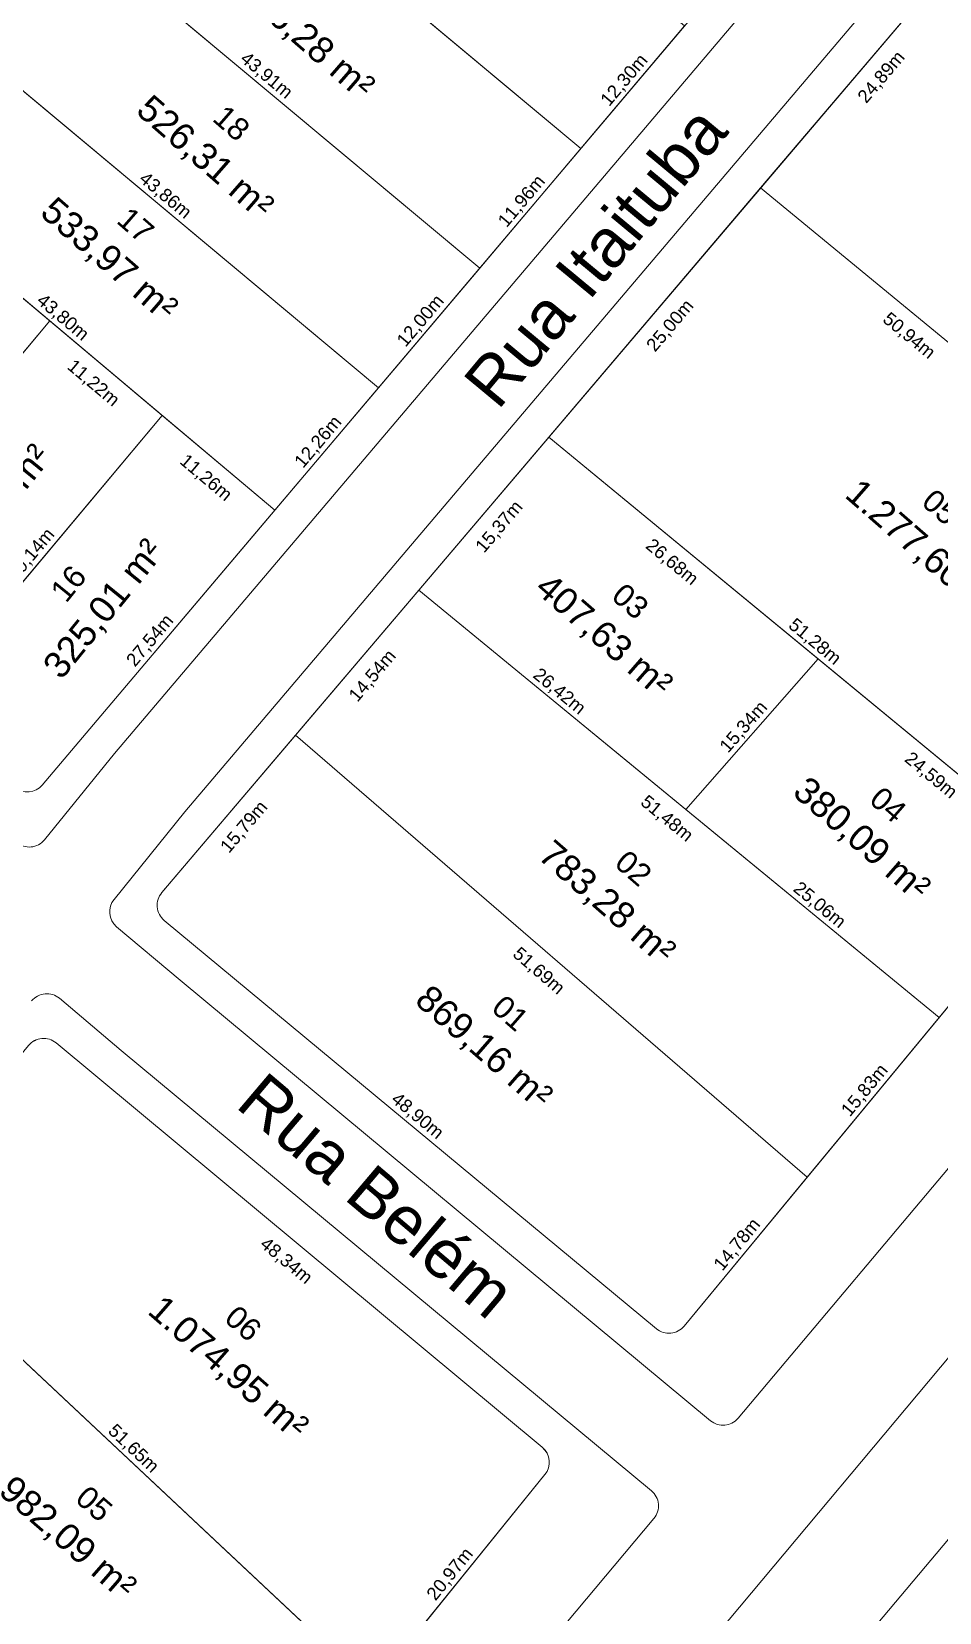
# Model space of a CAD drawing. Header units: metres. Extents: x 3808 to 8215, y 2374 to 6187.
# Drawn here: x 5464.9 to 5534.3, y 3003.1 to 3124 of the extents above; entities that cross this region are included whole.
import ezdxf
from ezdxf.enums import TextEntityAlignment as Align

# ---------------------------------------------------------------- set-up
doc = ezdxf.new("R2010")
doc.units = ezdxf.units.M
for name, color, linetype in [('0 - MEIO FIO 2', 251, 'Continuous'), ('Areas Lotes', 1, 'Continuous'), ('Calçada', 8, 'Continuous'), ('COTAS', 7, 'Continuous'), ('Lote', 7, 'Continuous'), ('Nome das Ruas', 7, 'Continuous'), ('Nº Lote', 7, 'Continuous'), ('quadras', 7, 'Continuous'), ('vista', 7, 'Continuous')]:
    doc.layers.add(name, color=color, linetype=linetype)
doc.styles.add('Arial', font='arial.ttf')
doc.styles.add('pedro', font='arial.ttf', dxfattribs={"height": 3})
doc.dimstyles.new('Copy(2) of ISO-25', dxfattribs={"dimtxt": 1, "dimasz": 2.5, "dimexe": 1.25, "dimexo": 0.625, "dimgap": 0.2, "dimtad": 1, "dimtoh": 1, "dimlfac": 1, "dimzin": 1, "dimtxsty": 'Arial', "dimblk": 'NONE', "dimcen": 0, "dimse1": 1, "dimse2": 1, "dimsd1": 1, "dimsd2": 1, "dimclrt": 256, "dimaunit": 1, "dimadec": 3, "dimazin": 0, "dimtfac": 1, "dimtmove": 0, "dimatfit": 3, "dimldrblk": 'NONE', "dimfxl": 1, "dimtolj": 1, "dimtzin": 0, "dimarcsym": 0})

# ---------------------------------------------------------------- blocks, each defined once
blk = doc.blocks.new('*D1545')
at = {"layer": 'Defpoints', "color": 0, "linetype": 'Continuous', "transparency": 16777216}
for p in [(5475.06, 3056.01), (5512.68, 3024.77), (5512.68, 3024.77)]:
    blk.add_point(p, dxfattribs=at)
at = {"layer": 'COTAS', "linetype": 'Continuous', "lineweight": 5, "transparency": 16777216, "insert": (5494.38, 3041.01), "char_height": 1, "attachment_point": 5, "rotation": 320.3039, "style": 'Arial'}
blk.add_mtext('\\A1;48,90m', dxfattribs=at)
blk = doc.blocks.new('_None')
blk = doc.blocks.new('*D1546')
at = {"layer": 'Defpoints', "color": 0, "linetype": 'Continuous', "transparency": 16777216}
for p in [(5524.21, 3036.37), (5524.21, 3036.37), (5514.8, 3024.97)]:
    blk.add_point(p, dxfattribs=at)
at = {"layer": 'COTAS', "linetype": 'Continuous', "lineweight": 5, "transparency": 16777216, "insert": (5518.89, 3031.18), "char_height": 1, "attachment_point": 5, "rotation": 50.4316, "style": 'Arial'}
blk.add_mtext('\\A1;14,78m', dxfattribs=at)
blk = doc.blocks.new('*D1547')
at = {"layer": 'Defpoints', "color": 0, "linetype": 'Continuous', "transparency": 16777216}
for p in [(5534.3, 3048.57), (5534.3, 3048.57), (5524.21, 3036.37)]:
    blk.add_point(p, dxfattribs=at)
at = {"layer": 'COTAS', "linetype": 'Continuous', "lineweight": 5, "transparency": 16777216, "insert": (5528.64, 3042.98), "char_height": 1, "attachment_point": 5, "rotation": 50.4316, "style": 'Arial'}
blk.add_mtext('\\A1;15,83m', dxfattribs=at)
blk = doc.blocks.new('*D1548')
at = {"layer": 'Defpoints', "color": 0, "linetype": 'Continuous', "transparency": 16777216}
for p in [(5544.04, 3060.36), (5544.04, 3060.36), (5534.3, 3048.57)]:
    blk.add_point(p, dxfattribs=at)
at = {"layer": 'COTAS', "linetype": 'Continuous', "lineweight": 5, "transparency": 16777216, "insert": (5538.55, 3054.98), "char_height": 1, "attachment_point": 5, "rotation": 50.4316, "style": 'Arial'}
blk.add_mtext('\\A1;15,29m', dxfattribs=at)
blk = doc.blocks.new('*D1552')
at = {"layer": 'Defpoints', "color": 0, "linetype": 'Continuous', "transparency": 16777216}
for p in [(5485.1, 3070.17), (5486.92, 3068.62), (5474.87, 3058.13)]:
    blk.add_point(p, dxfattribs=at)
at = {"layer": 'COTAS', "linetype": 'Continuous', "lineweight": 5, "transparency": 16777216, "insert": (5481.2, 3063.12), "char_height": 1, "attachment_point": 5, "rotation": 49.6546, "style": 'Arial'}
blk.add_mtext('\\A1;15,79m', dxfattribs=at)
blk = doc.blocks.new('*D1553')
at = {"layer": 'Defpoints', "color": 0, "linetype": 'Continuous', "transparency": 16777216}
for p in [(5494.51, 3081.25), (5496.33, 3079.7), (5485.1, 3070.17)]:
    blk.add_point(p, dxfattribs=at)
at = {"layer": 'COTAS', "linetype": 'Continuous', "lineweight": 5, "transparency": 16777216, "insert": (5491.02, 3074.68), "char_height": 1, "attachment_point": 5, "rotation": 49.6546, "style": 'Arial'}
blk.add_mtext('\\A1;14,54m', dxfattribs=at)
blk = doc.blocks.new('*D1554')
at = {"layer": 'Defpoints', "color": 0, "linetype": 'Continuous', "transparency": 16777216}
for p in [(5504.46, 3092.97), (5506.29, 3091.42), (5494.51, 3081.25)]:
    blk.add_point(p, dxfattribs=at)
at = {"layer": 'COTAS', "linetype": 'Continuous', "lineweight": 5, "transparency": 16777216, "insert": (5500.7, 3086.08), "char_height": 1, "attachment_point": 5, "rotation": 49.6546, "style": 'Arial'}
blk.add_mtext('\\A1;15,37m', dxfattribs=at)
blk = doc.blocks.new('*D1555')
at = {"layer": 'Defpoints', "color": 0, "linetype": 'Continuous', "transparency": 16777216}
for p in [(5520.65, 3112.02), (5522.47, 3110.47), (5504.46, 3092.97)]:
    blk.add_point(p, dxfattribs=at)
at = {"layer": 'COTAS', "linetype": 'Continuous', "lineweight": 5, "transparency": 16777216, "insert": (5513.77, 3101.46), "char_height": 1, "attachment_point": 5, "rotation": 49.6546, "style": 'Arial'}
blk.add_mtext('\\A1;25,00m', dxfattribs=at)
blk = doc.blocks.new('*D1556')
at = {"layer": 'Defpoints', "color": 0, "linetype": 'Continuous', "transparency": 16777216}
for p in [(5536.76, 3130.99), (5538.58, 3129.44), (5520.65, 3112.02)]:
    blk.add_point(p, dxfattribs=at)
at = {"layer": 'COTAS', "linetype": 'Continuous', "lineweight": 5, "transparency": 16777216, "insert": (5529.92, 3120.47), "char_height": 1, "attachment_point": 5, "rotation": 49.6546, "style": 'Arial'}
blk.add_mtext('\\A1;24,89m', dxfattribs=at)
blk = doc.blocks.new('*D1558')
at = {"layer": 'Defpoints', "color": 0, "linetype": 'Continuous', "transparency": 16777216}
for p in [(5485.1, 3070.17), (5524.21, 3036.37), (5522.68, 3034.6)]:
    blk.add_point(p, dxfattribs=at)
at = {"layer": 'COTAS', "linetype": 'Continuous', "lineweight": 5, "transparency": 16777216, "insert": (5503.65, 3052.1), "char_height": 1, "attachment_point": 5, "rotation": 319.1704, "style": 'Arial'}
blk.add_mtext('\\A1;51,69m', dxfattribs=at)
blk = doc.blocks.new('*D1559')
at = {"layer": 'Defpoints', "color": 0, "linetype": 'Continuous', "transparency": 16777216}
for p in [(5494.51, 3081.25), (5534.3, 3048.57), (5532.84, 3046.79)]:
    blk.add_point(p, dxfattribs=at)
at = {"layer": 'COTAS', "linetype": 'Continuous', "lineweight": 5, "transparency": 16777216, "insert": (5513.45, 3063.75), "char_height": 1, "attachment_point": 5, "rotation": 320.606, "style": 'Arial'}
blk.add_mtext('\\A1;51,48m', dxfattribs=at)
blk = doc.blocks.new('*D1560')
at = {"layer": 'Defpoints', "color": 0, "linetype": 'Continuous', "transparency": 16777216}
for p in [(5494.51, 3081.25), (5514.93, 3064.48), (5514.93, 3064.48)]:
    blk.add_point(p, dxfattribs=at)
at = {"layer": 'COTAS', "linetype": 'Continuous', "lineweight": 5, "transparency": 16777216, "insert": (5505.23, 3073.48), "char_height": 1, "attachment_point": 5, "rotation": 320.606, "style": 'Arial'}
blk.add_mtext('\\A1;26,42m', dxfattribs=at)
blk = doc.blocks.new('*D1561')
at = {"layer": 'Defpoints', "color": 0, "linetype": 'Continuous', "transparency": 16777216}
for p in [(5514.93, 3064.48), (5534.3, 3048.57), (5534.3, 3048.57)]:
    blk.add_point(p, dxfattribs=at)
at = {"layer": 'COTAS', "linetype": 'Continuous', "lineweight": 5, "transparency": 16777216, "insert": (5525.12, 3057.14), "char_height": 1, "attachment_point": 5, "rotation": 320.606, "style": 'Arial'}
blk.add_mtext('\\A1;25,06m', dxfattribs=at)
blk = doc.blocks.new('*D1562')
at = {"layer": 'Defpoints', "color": 0, "linetype": 'Continuous', "transparency": 16777216}
for p in [(5525.06, 3076), (5525.06, 3076), (5514.93, 3064.48)]:
    blk.add_point(p, dxfattribs=at)
at = {"layer": 'COTAS', "linetype": 'Continuous', "lineweight": 5, "transparency": 16777216, "insert": (5519.39, 3070.77), "char_height": 1, "attachment_point": 5, "rotation": 48.6801, "style": 'Arial'}
blk.add_mtext('\\A1;15,34m', dxfattribs=at)
blk = doc.blocks.new('*D1563')
at = {"layer": 'Defpoints', "color": 0, "linetype": 'Continuous', "transparency": 16777216}
for p in [(5504.46, 3092.97), (5525.06, 3076), (5523.63, 3074.27)]:
    blk.add_point(p, dxfattribs=at)
at = {"layer": 'COTAS', "linetype": 'Continuous', "lineweight": 5, "transparency": 16777216, "insert": (5513.84, 3083.37), "char_height": 1, "attachment_point": 5, "rotation": 320.5124, "style": 'Arial'}
blk.add_mtext('\\A1;26,68m', dxfattribs=at)
blk = doc.blocks.new('*D1564')
at = {"layer": 'Defpoints', "color": 0, "linetype": 'Continuous', "transparency": 16777216}
for p in [(5525.06, 3076), (5544.04, 3060.36), (5542.61, 3058.63)]:
    blk.add_point(p, dxfattribs=at)
at = {"layer": 'COTAS', "linetype": 'Continuous', "lineweight": 5, "transparency": 16777216, "insert": (5533.63, 3067.06), "char_height": 1, "attachment_point": 5, "rotation": 320.5124, "style": 'Arial'}
blk.add_mtext('\\A1;24,59m', dxfattribs=at)
blk = doc.blocks.new('*D1565')
at = {"layer": 'Defpoints', "color": 0, "linetype": 'Continuous', "transparency": 16777216}
for p in [(5504.46, 3092.97), (5544.04, 3060.36), (5544.04, 3060.36)]:
    blk.add_point(p, dxfattribs=at)
at = {"layer": 'COTAS', "linetype": 'Continuous', "lineweight": 5, "transparency": 16777216, "insert": (5524.76, 3077.28), "char_height": 1, "attachment_point": 5, "rotation": 320.5124, "style": 'Arial'}
blk.add_mtext('\\A1;51,28m', dxfattribs=at)
blk = doc.blocks.new('*D1566')
at = {"layer": 'Defpoints', "color": 0, "linetype": 'Continuous', "transparency": 16777216}
for p in [(5513.17, 3117.92), (5552.49, 3085.53), (5551.11, 3083.86)]:
    blk.add_point(p, dxfattribs=at)
at = {"layer": 'COTAS', "linetype": 'Continuous', "lineweight": 5, "transparency": 16777216, "insert": (5531.96, 3100.68), "char_height": 1, "attachment_point": 5, "rotation": 320.5155, "style": 'Arial'}
blk.add_mtext('\\A1;50,94m', dxfattribs=at)
blk = doc.blocks.new('*D1576')
at = {"layer": 'Defpoints', "color": 0, "linetype": 'Continuous', "transparency": 16777216}
for p in [(5483.51, 3087.38), (5483.51, 3087.38), (5465.73, 3066.35)]:
    blk.add_point(p, dxfattribs=at)
at = {"layer": 'COTAS', "linetype": 'Continuous', "lineweight": 5, "transparency": 16777216, "insert": (5474.01, 3077.38), "char_height": 1, "attachment_point": 5, "rotation": 49.7785, "style": 'Arial'}
blk.add_mtext('\\A1;27,54m', dxfattribs=at)
blk = doc.blocks.new('*D1577')
at = {"layer": 'Defpoints', "color": 0, "linetype": 'Continuous', "transparency": 16777216}
for p in [(5491.43, 3096.74), (5491.43, 3096.74), (5483.51, 3087.38)]:
    blk.add_point(p, dxfattribs=at)
at = {"layer": 'COTAS', "linetype": 'Continuous', "lineweight": 5, "transparency": 16777216, "insert": (5486.86, 3092.57), "char_height": 1, "attachment_point": 5, "rotation": 49.7785, "style": 'Arial'}
blk.add_mtext('\\A1;12,26m', dxfattribs=at)
blk = doc.blocks.new('*D1578')
at = {"layer": 'Defpoints', "color": 0, "linetype": 'Continuous', "transparency": 16777216}
for p in [(5499.17, 3105.9), (5499.17, 3105.9), (5491.43, 3096.74)]:
    blk.add_point(p, dxfattribs=at)
at = {"layer": 'COTAS', "linetype": 'Continuous', "lineweight": 5, "transparency": 16777216, "insert": (5494.69, 3101.83), "char_height": 1, "attachment_point": 5, "rotation": 49.7785, "style": 'Arial'}
blk.add_mtext('\\A1;12,00m', dxfattribs=at)
blk = doc.blocks.new('*D1579')
at = {"layer": 'Defpoints', "color": 0, "linetype": 'Continuous', "transparency": 16777216}
for p in [(5506.89, 3115.03), (5506.89, 3115.03), (5499.17, 3105.9)]:
    blk.add_point(p, dxfattribs=at)
at = {"layer": 'COTAS', "linetype": 'Continuous', "lineweight": 5, "transparency": 16777216, "insert": (5502.42, 3110.98), "char_height": 1, "attachment_point": 5, "rotation": 49.7785, "style": 'Arial'}
blk.add_mtext('\\A1;11,96m', dxfattribs=at)
blk = doc.blocks.new('*D1580')
at = {"layer": 'Defpoints', "color": 0, "linetype": 'Continuous', "transparency": 16777216}
for p in [(5514.84, 3124.42), (5514.84, 3124.42), (5506.89, 3115.03)]:
    blk.add_point(p, dxfattribs=at)
at = {"layer": 'COTAS', "linetype": 'Continuous', "lineweight": 5, "transparency": 16777216, "insert": (5510.26, 3120.24), "char_height": 1, "attachment_point": 5, "rotation": 49.7785, "style": 'Arial'}
blk.add_mtext('\\A1;12,30m', dxfattribs=at)
blk = doc.blocks.new('*D1603')
at = {"layer": 'Defpoints', "color": 0, "linetype": 'Continuous', "transparency": 16777216}
for p in [(5466.31, 3101.85), (5466.31, 3101.85), (5447.51, 3079.42)]:
    blk.add_point(p, dxfattribs=at)
at = {"layer": 'COTAS', "linetype": 'Continuous', "lineweight": 5, "transparency": 16777216, "insert": (5456.3, 3091.15), "char_height": 1, "attachment_point": 5, "rotation": 50.0352, "style": 'Arial'}
blk.add_mtext('\\A1;29,27m', dxfattribs=at)
blk = doc.blocks.new('*D1604')
at = {"layer": 'Defpoints', "color": 0, "linetype": 'Continuous', "transparency": 16777216}
for p in [(5474.9, 3094.63), (5474.9, 3094.63), (5456.18, 3072.29)]:
    blk.add_point(p, dxfattribs=at)
at = {"layer": 'COTAS', "linetype": 'Continuous', "lineweight": 5, "transparency": 16777216, "insert": (5464.92, 3083.97), "char_height": 1, "attachment_point": 5, "rotation": 50.0352, "style": 'Arial'}
blk.add_mtext('\\A1;29,14m', dxfattribs=at)
blk = doc.blocks.new('*D1609')
at = {"layer": 'Defpoints', "color": 0, "linetype": 'Continuous', "transparency": 16777216}
for p in [(5457.91, 3108.91), (5466.31, 3101.85), (5464.8, 3100.06)]:
    blk.add_point(p, dxfattribs=at)
at = {"layer": 'COTAS', "linetype": 'Continuous', "lineweight": 5, "transparency": 16777216, "insert": (5461.12, 3104.2), "char_height": 1, "attachment_point": 5, "rotation": 319.9247, "style": 'Arial'}
blk.add_mtext('\\A1;10,97m', dxfattribs=at)
blk = doc.blocks.new('*D1610')
at = {"layer": 'Defpoints', "color": 0, "linetype": 'Continuous', "transparency": 16777216}
for p in [(5466.31, 3101.85), (5474.9, 3094.63), (5473.39, 3092.83)]:
    blk.add_point(p, dxfattribs=at)
at = {"layer": 'COTAS', "linetype": 'Continuous', "lineweight": 5, "transparency": 16777216, "insert": (5469.61, 3097.06), "char_height": 1, "attachment_point": 5, "rotation": 319.9247, "style": 'Arial'}
blk.add_mtext('\\A1;11,22m', dxfattribs=at)
blk = doc.blocks.new('*D1611')
at = {"layer": 'Defpoints', "color": 0, "linetype": 'Continuous', "transparency": 16777216}
for p in [(5474.9, 3094.63), (5483.51, 3087.38), (5482, 3085.59)]:
    blk.add_point(p, dxfattribs=at)
at = {"layer": 'COTAS', "linetype": 'Continuous', "lineweight": 5, "transparency": 16777216, "insert": (5478.21, 3089.82), "char_height": 1, "attachment_point": 5, "rotation": 319.9247, "style": 'Arial'}
blk.add_mtext('\\A1;11,26m', dxfattribs=at)
blk = doc.blocks.new('*D1613')
at = {"layer": 'Defpoints', "color": 0, "linetype": 'Continuous', "transparency": 16777216}
for p in [(5449.99, 3115.58), (5483.51, 3087.38), (5483.51, 3087.38)]:
    blk.add_point(p, dxfattribs=at)
at = {"layer": 'COTAS', "linetype": 'Continuous', "lineweight": 5, "transparency": 16777216, "insert": (5467.27, 3102.09), "char_height": 1, "attachment_point": 5, "rotation": 319.9247, "style": 'Arial'}
blk.add_mtext('\\A1;43,80m', dxfattribs=at)
blk = doc.blocks.new('*D1615')
at = {"layer": 'Defpoints', "color": 0, "linetype": 'Continuous', "transparency": 16777216}
for p in [(5457.77, 3124.86), (5491.43, 3096.74), (5491.43, 3096.74)]:
    blk.add_point(p, dxfattribs=at)
at = {"layer": 'COTAS', "linetype": 'Continuous', "lineweight": 5, "transparency": 16777216, "insert": (5475.11, 3111.41), "char_height": 1, "attachment_point": 5, "rotation": 320.1162, "style": 'Arial'}
blk.add_mtext('\\A1;43,86m', dxfattribs=at)
blk = doc.blocks.new('*D1617')
at = {"layer": 'Defpoints', "color": 0, "linetype": 'Continuous', "transparency": 16777216}
for p in [(5465.47, 3134.05), (5499.17, 3105.9), (5499.17, 3105.9)]:
    blk.add_point(p, dxfattribs=at)
at = {"layer": 'COTAS', "linetype": 'Continuous', "lineweight": 5, "transparency": 16777216, "insert": (5482.84, 3120.59), "char_height": 1, "attachment_point": 5, "rotation": 320.1333, "style": 'Arial'}
blk.add_mtext('\\A1;43,91m', dxfattribs=at)
blk = doc.blocks.new('*D1619')
at = {"layer": 'Defpoints', "color": 0, "linetype": 'Continuous', "transparency": 16777216}
for p in [(5473.18, 3143.24), (5506.89, 3115.03), (5506.89, 3115.03)]:
    blk.add_point(p, dxfattribs=at)
at = {"layer": 'COTAS', "linetype": 'Continuous', "lineweight": 5, "transparency": 16777216, "insert": (5490.55, 3129.75), "char_height": 1, "attachment_point": 5, "rotation": 320.076, "style": 'Arial'}
blk.add_mtext('\\A1;43,96m', dxfattribs=at)
blk = doc.blocks.new('*D1621')
at = {"layer": 'Defpoints', "color": 0, "linetype": 'Continuous', "transparency": 16777216}
for p in [(5481.1, 3152.69), (5514.84, 3124.42), (5513.29, 3122.57)]:
    blk.add_point(p, dxfattribs=at)
at = {"layer": 'COTAS', "linetype": 'Continuous', "lineweight": 5, "transparency": 16777216, "insert": (5496.93, 3137.32), "char_height": 1, "attachment_point": 5, "rotation": 320.0428, "style": 'Arial'}
blk.add_mtext('\\A1;44,02m', dxfattribs=at)
blk = doc.blocks.new('*D1975')
at = {"layer": 'Defpoints', "color": 0, "linetype": 'Continuous', "transparency": 16777216}
for p in [(5504.16, 3013.61), (5504.16, 3013.61), (5490.96, 2997.32)]:
    blk.add_point(p, dxfattribs=at)
at = {"layer": 'COTAS', "linetype": 'Continuous', "lineweight": 5, "transparency": 16777216, "insert": (5496.94, 3005.97), "char_height": 1, "attachment_point": 5, "rotation": 50.9963, "style": 'Arial'}
blk.add_mtext('\\A1;20,97m', dxfattribs=at)
blk = doc.blocks.new('*D1981')
at = {"layer": 'Defpoints', "color": 0, "linetype": 'Continuous', "transparency": 16777216}
for p in [(5464.68, 3046.43), (5466.59, 3044.86), (5453.28, 3032.65)]:
    blk.add_point(p, dxfattribs=at)
at = {"layer": 'COTAS', "linetype": 'Continuous', "lineweight": 5, "transparency": 16777216, "insert": (5460.27, 3038.48), "char_height": 1, "attachment_point": 5, "rotation": 50.4134, "style": 'Arial'}
blk.add_mtext('\\A1;17,89m', dxfattribs=at)
blk = doc.blocks.new('*D1982')
at = {"layer": 'Defpoints', "color": 0, "linetype": 'Continuous', "transparency": 16777216}
for p in [(5466.8, 3046.63), (5503.95, 3015.71), (5502.41, 3013.86)]:
    blk.add_point(p, dxfattribs=at)
at = {"layer": 'COTAS', "linetype": 'Continuous', "lineweight": 5, "transparency": 16777216, "insert": (5484.35, 3029.93), "char_height": 1, "attachment_point": 5, "rotation": 320.233, "style": 'Arial'}
blk.add_mtext('\\A1;48,34m', dxfattribs=at)
blk = doc.blocks.new('*D1986')
at = {"layer": 'Defpoints', "color": 0, "linetype": 'Continuous', "transparency": 16777216}
for p in [(5440.55, 3017.25), (5479.6, 2983.29), (5479.6, 2983.29)]:
    blk.add_point(p, dxfattribs=at)
at = {"layer": 'COTAS', "linetype": 'Continuous', "lineweight": 5, "transparency": 16777216, "insert": (5460.6, 3000.87), "char_height": 1, "attachment_point": 5, "rotation": 318.9869, "style": 'Arial'}
blk.add_mtext('\\A1;51,75m', dxfattribs=at)
blk = doc.blocks.new('*D1987')
at = {"layer": 'Defpoints', "color": 0, "linetype": 'Continuous', "transparency": 16777216}
for p in [(5453.28, 3032.65), (5490.96, 2997.32), (5490.96, 2997.32)]:
    blk.add_point(p, dxfattribs=at)
at = {"layer": 'COTAS', "linetype": 'Continuous', "lineweight": 5, "transparency": 16777216, "insert": (5472.67, 3015.57), "char_height": 1, "attachment_point": 5, "rotation": 316.8457, "style": 'Arial'}
blk.add_mtext('\\A1;51,65m', dxfattribs=at)

msp = doc.modelspace()

# ---------------------------------------------------------------- linework, layer by layer
at = {"layer": '0 - MEIO FIO 2', "lineweight": 5}
for p, q in [((5679.736, 3195.508), (5420.687, 2885.975)), ((5687.968, 3190.876), (5429.874, 2883.474))]:
    msp.add_line(p, q, dxfattribs=at)
at = {"layer": 'Calçada', "linetype": 'Continuous', "lineweight": 5}
for p, q in [((5544.566, 3144.449), (5476.635, 3064.3)), ((5597.157, 3111.064), (5518.92, 3017.921)), ((5524.213, 3036.369), (5575.715, 3098.694)), ((5476.635, 3064.3), (5471.215, 3057.612)), ((5471.414, 3055.52), (5476.266, 3051.432)), ((5476.266, 3051.432), (5516.813, 3017.732)), ((5467.049, 3050.044), (5471.774, 3046.064)), ((5471.774, 3046.064), (5512.298, 3012.382)), ((5512.488, 3010.263), (5433.941, 2916.751))]:
    msp.add_line(p, q, dxfattribs=at)
at = {"layer": 'Calçada', "linetype": 'Continuous', "lineweight": 5, "flags": 128}
msp.add_lwpolyline([(5463.764, 3061.964, 0.4198084), (5465.896, 3062.167), (5471.245, 3068.768), (5539.18, 3148.92), (5544.51, 3155.475, 0.4090473), (5544.313, 3157.569), (5475.015, 3215.987, 0.4167666), (5472.893, 3215.797), (5467.996, 3209.885), (5399.473, 3128.044), (5393.906, 3121.545, 0.4245934), (5394.11, 3119.396), (5398.498, 3115.899), (5460.087, 3065.062), (5463.764, 3061.964)], format="xyb", dxfattribs=at)
msp.add_lwpolyline([(5510.346, 3014.005), (5510.369, 3013.986)], dxfattribs=at)
at = {"layer": 'Calçada', "linetype": 'Continuous', "lineweight": 5}
for centre, start, end in [((5472.38, 3056.667), 140.97948, 229.88718), ((5466.083, 3048.897), 49.88718, 140.97948), ((5517.771, 3018.886), 230.26846, 319.971), ((5511.34, 3011.228), 319.971, 50.26846)]:
    msp.add_arc(centre, 1.5, start, end, dxfattribs=at)
at = {"layer": 'Lote', "linetype": 'Continuous', "lineweight": 5}
for p, q in [((5423.811, 3153.238), (5491.425, 3096.736)), ((5483.511, 3087.378), (5416.135, 3144.065)), ((5506.895, 3115.028), (5475.312, 3141.458)), ((5499.174, 3105.899), (5465.471, 3134.046)), ((5538.038, 3097.693), (5520.648, 3112.019)), ((5466.31, 3101.85), (5447.511, 3079.419)), ((5474.897, 3094.626), (5456.178, 3072.29)), ((5504.463, 3092.966), (5544.036, 3060.358)), ((5534.297, 3048.573), (5494.51, 3081.247)), ((5514.93, 3064.478), (5525.057, 3075.997)), ((5485.098, 3070.167), (5524.213, 3036.369)), ((5453.28, 3032.648), (5490.962, 2997.319))]:
    msp.add_line(p, q, dxfattribs=at)
at = {"layer": 'Lote', "linetype": 'Continuous', "lineweight": 5, "flags": 128}
for points in [[(5475.312, 3141.458), (5506.895, 3115.028), (5514.839, 3124.421), (5481.097, 3152.691), (5475.063, 3145.491)], [(5471.295, 3140.995), (5465.471, 3134.046), (5499.174, 3105.899), (5506.895, 3115.028), (5475.312, 3141.458)], [(5542.572, 3093.957), (5559.961, 3079.63), (5575.715, 3098.694), (5536.761, 3130.988), (5520.648, 3112.019), (5538.038, 3097.693)], [(5538.038, 3097.693), (5520.648, 3112.019), (5504.463, 3092.966), (5544.036, 3060.358), (5559.961, 3079.63), (5542.572, 3093.957)]]:
    msp.add_lwpolyline(points, dxfattribs=at)
for points in [[(5491.425, 3096.736), (5499.174, 3105.899), (5465.471, 3134.046), (5457.772, 3124.859)], [(5457.772, 3124.859), (5449.994, 3115.578), (5483.511, 3087.378), (5491.425, 3096.736)], [(5439.037, 3086.39), (5447.511, 3079.419), (5466.31, 3101.85), (5457.914, 3108.914)], [(5447.511, 3079.419), (5456.178, 3072.29), (5474.897, 3094.626), (5466.31, 3101.85)], [(5514.93, 3064.478), (5525.057, 3075.997), (5504.463, 3092.966), (5494.51, 3081.247)], [(5524.213, 3036.369), (5534.297, 3048.573), (5494.51, 3081.247), (5485.098, 3070.167)], [(5534.297, 3048.573), (5544.036, 3060.358), (5525.057, 3075.997), (5514.93, 3064.478)], [(5479.597, 2983.286), (5490.962, 2997.319), (5453.28, 3032.648), (5440.546, 3017.247)]]:
    msp.add_lwpolyline(points, close=True, dxfattribs=at)
for points in [[(5456.178, 3072.29), (5463.629, 3066.16, 0.4102323), (5465.727, 3066.35), (5483.511, 3087.378), (5474.897, 3094.626)], [(5485.098, 3070.167), (5474.874, 3058.131, 0.4175369), (5475.059, 3056.006), (5512.682, 3024.775, 0.4148662), (5514.796, 3024.974), (5524.213, 3036.369)], [(5490.962, 2997.319), (5504.158, 3013.613, 0.4103167), (5503.952, 3015.71), (5466.795, 3046.631, 0.4151361), (5464.68, 3046.434), (5453.28, 3032.648)]]:
    msp.add_lwpolyline(points, format="xyb", close=True, dxfattribs=at)
at = {"layer": 'quadras', "linetype": 'Continuous', "lineweight": 5}
for p, q in [((5465.727, 3066.35), (5540.999, 3155.355)), ((5550.494, 3147.156), (5474.874, 3058.131)), ((5514.796, 3024.974), (5589.201, 3115.014)), ((5475.059, 3056.006), (5512.682, 3024.775)), ((5503.952, 3015.71), (5466.795, 3046.631)), ((5431.854, 2924.337), (5504.158, 3013.613))]:
    msp.add_line(p, q, dxfattribs=at)
for centre, start, end in [((5464.582, 3067.319), 230.55838, 319.77847), ((5476.017, 3057.16), 139.65459, 230.30394), ((5465.836, 3045.478), 50.23298, 140.41338), ((5513.64, 3025.929), 230.30394, 320.43159), ((5502.992, 3014.557), 320.99634, 50.23298)]:
    msp.add_arc(centre, 1.5, start, end, dxfattribs=at)

# ---------------------------------------------------------------- texts
at = {"layer": 'Areas Lotes', "color": 1, "lineweight": 5, "style": 'Arial'}
for s, height, rotation, p in [('526,28 m²', 2.0071, 318.90341, (5480.509, 3126.96)), ('526,31 m²', 2.0071, 318.90341, (5472.794, 3117.797)), ('533,97 m²', 2.0071, 318.90341, (5465.461, 3109.992)), ('327,73 m²', 2.0071, 50.94257, (5458.567, 3081.58)), ('1.277,60 m²', 2.00712, 318.90341, (5526.985, 3088.431)), ('325,01 m²', 2.0071, 50.94257, (5467.182, 3074.332)), ('407,63 m²', 2.0071, 318.90341, (5503.279, 3081.229)), ('380,09 m²', 2.0071, 318.90341, (5522.987, 3065.662)), ('783,28 m²', 2.0071, 318.90341, (5503.517, 3060.804)), ('869,16 m²', 2.0071, 318.90341, (5494.106, 3049.724)), ('1.074,95 m²', 2.00712, 318.90341, (5473.687, 3025.991)), ('982,09 m²', 2.0071, 318.90341, (5462.288, 3012.204))]:
    msp.add_text(s, height=height, rotation=rotation, dxfattribs=at).set_placement(p)
at = {"layer": 'Nome das Ruas', "lineweight": 5, "style": 'Arial'}
for s, height, rotation, p in [('Rua Itaituba', 3.68425, 50.27315, (5500.557, 3094.946, 190.804)), ('Rua Belém', 3.6842, 319.74403, (5480.4, 3041.78, 190.804))]:
    msp.add_text(s, height=height, rotation=rotation, dxfattribs=at).set_placement(p)
at = {"layer": 'Nº Lote', "lineweight": 5, "style": 'Arial'}
for s, rotation, p in [('18', 318.90341, (5478.652, 3117.218, 1.156)), ('17', 318.90341, (5471.319, 3109.413, 1.156)), ('05', 318.90341, (5532.843, 3087.852, 1.156)), ('16', 50.94257, (5467.552, 3080.207, 1.156)), ('03', 318.90341, (5509.137, 3080.65, 1.156)), ('04', 318.90341, (5528.844, 3065.082, 1.156)), ('02', 318.90341, (5509.375, 3060.225, 1.156)), ('01', 318.90341, (5499.963, 3049.145, 1.156)), ('06', 318.90341, (5479.545, 3025.412, 1.156)), ('05', 318.90341, (5468.146, 3011.625, 1.156))]:
    msp.add_text(s, height=1.706, rotation=rotation, dxfattribs=at).set_placement(p)
at = {"layer": 'vista', "lineweight": 5, "style": 'pedro'}
msp.add_text('BR 163', height=6.24, rotation=50.23736, dxfattribs=at).set_placement((5531.687, 2998.662), align=Align.TOP_LEFT)

# ---------------------------------------------------------------- dimensions: what is measured, and where the dimension line sits
at = {"layer": 'COTAS', "linetype": 'Continuous', "lineweight": 5}
for p1, p2, distance, picture, middle in [((5481.097, 3152.691), (5514.839, 3124.421), -2.418, '*D1621', (5496.929, 3137.317)), ((5473.179, 3143.243), (5506.895, 3115.028), 0, '*D1619', (5490.551, 3129.75)), ((5465.471, 3134.046), (5499.174, 3105.899), 0, '*D1617', (5482.836, 3120.587)), ((5457.772, 3124.859), (5491.425, 3096.736), 0, '*D1615', (5475.112, 3111.412)), ((5513.173, 3117.922), (5552.487, 3085.532), -2.162, '*D1566', (5531.965, 3100.677)), ((5449.994, 3115.578), (5483.511, 3087.378), 0, '*D1613', (5467.268, 3102.091)), ((5447.511, 3079.419), (5466.31, 3101.85), 0, '*D1603', (5456.297, 3091.149)), ((5456.178, 3072.29), (5474.897, 3094.626), 0, '*D1604', (5464.924, 3083.972)), ((5504.463, 3092.966), (5525.057, 3075.997), -2.243, '*D1563', (5513.843, 3083.368)), ((5504.463, 3092.966), (5544.036, 3060.358), 0, '*D1565', (5524.759, 3077.28)), ((5465.727, 3066.35), (5483.511, 3087.378), 0, '*D1576', (5474.008, 3077.381)), ((5494.51, 3081.247), (5534.297, 3048.573), -2.301, '*D1559', (5513.451, 3063.75)), ((5494.51, 3081.247), (5514.93, 3064.478), 0, '*D1560', (5505.228, 3073.482)), ((5514.93, 3064.478), (5525.057, 3075.997), 0, '*D1562', (5519.392, 3070.766)), ((5474.874, 3058.131), (5485.098, 3070.167), -2.391, '*D1552', (5481.198, 3063.12)), ((5485.098, 3070.167), (5524.213, 3036.369), -2.339, '*D1558', (5503.65, 3052.105)), ((5475.059, 3056.006), (5512.682, 3024.775), 0, '*D1545', (5494.382, 3041.007)), ((5466.795, 3046.631), (5503.952, 3015.71), -2.409, '*D1982', (5484.345, 3029.935)), ((5514.796, 3024.974), (5524.213, 3036.369), 0, '*D1546', (5518.887, 3031.181)), ((5453.28, 3032.648), (5490.962, 2997.319), 0, '*D1987', (5472.669, 3015.568)), ((5440.546, 3017.247), (5479.597, 2983.286), 0, '*D1986', (5460.597, 3000.871))]:
    dim = msp.add_aligned_dim(p1=p1, p2=p2, distance=distance, dimstyle='Copy(2) of ISO-25', override={"dimpost": 'm'}, dxfattribs=at)
    dim.commit()
    dim.dimension.update_dxf_attribs({"geometry": picture, "text_midpoint": middle})
for base, p1, p2, angle, picture, middle in [((5538.583, 3129.44), (5520.648, 3112.019), (5536.761, 3130.988), 229.65459, '*D1556', (5529.917, 3120.474)), ((5514.839, 3124.421), (5506.895, 3115.028), (5514.839, 3124.421), 229.77847, '*D1580', (5510.255, 3120.242)), ((5506.895, 3115.028), (5499.174, 3105.899), (5506.895, 3115.028), 229.77847, '*D1579', (5502.423, 3110.981)), ((5522.471, 3110.471), (5504.463, 3092.966), (5520.648, 3112.019), 229.65459, '*D1555', (5513.768, 3101.463)), ((5464.802, 3100.058), (5457.914, 3108.914), (5466.31, 3101.85), 139.92475, '*D1609', (5461.119, 3104.203)), ((5499.174, 3105.899), (5491.425, 3096.736), (5499.174, 3105.899), 229.77847, '*D1578', (5494.688, 3101.835)), ((5473.389, 3092.833), (5466.31, 3101.85), (5474.897, 3094.626), 139.92475, '*D1610', (5469.611, 3097.058)), ((5491.425, 3096.736), (5483.511, 3087.378), (5491.425, 3096.736), 229.77847, '*D1577', (5486.857, 3092.574)), ((5482.003, 3085.586), (5474.897, 3094.626), (5483.511, 3087.378), 139.92475, '*D1611', (5478.211, 3089.822)), ((5506.2859, 3091.4174), (5494.5097, 3081.2474), (5504.4634, 3092.9655), 229.65459, '*D1554', (5500.6987, 3086.0769)), ((5496.332, 3079.699), (5485.098, 3070.167), (5494.51, 3081.247), 229.65459, '*D1553', (5491.016, 3074.678)), ((5542.61, 3058.627), (5525.057, 3075.997), (5544.036, 3060.358), 140.51238, '*D1564', (5533.63, 3067.065)), ((5534.297, 3048.573), (5514.93, 3064.478), (5534.297, 3048.573), 140.60596, '*D1561', (5525.122, 3057.144)), ((5544.036, 3060.358), (5534.297, 3048.573), (5544.036, 3060.358), 230.43159, '*D1548', (5538.549, 3054.976)), ((5534.297, 3048.573), (5524.213, 3036.369), (5534.297, 3048.573), 230.43159, '*D1547', (5528.638, 3042.981)), ((5466.585, 3044.859), (5453.28, 3032.648), (5464.68, 3046.434), 230.41338, '*D1981', (5460.268, 3038.476)), ((5504.158, 3013.613), (5490.962, 2997.319), (5504.158, 3013.613), 230.99634, '*D1975', (5496.938, 3005.97))]:
    dim = msp.add_linear_dim(base=base, p1=p1, p2=p2, angle=angle, dimstyle='Copy(2) of ISO-25', override={"dimpost": 'm', "dimtmove": 1}, dxfattribs=at)
    dim.commit()
    dim.dimension.update_dxf_attribs({"geometry": picture, "text_midpoint": middle})

doc.saveas('drawing.dxf')
